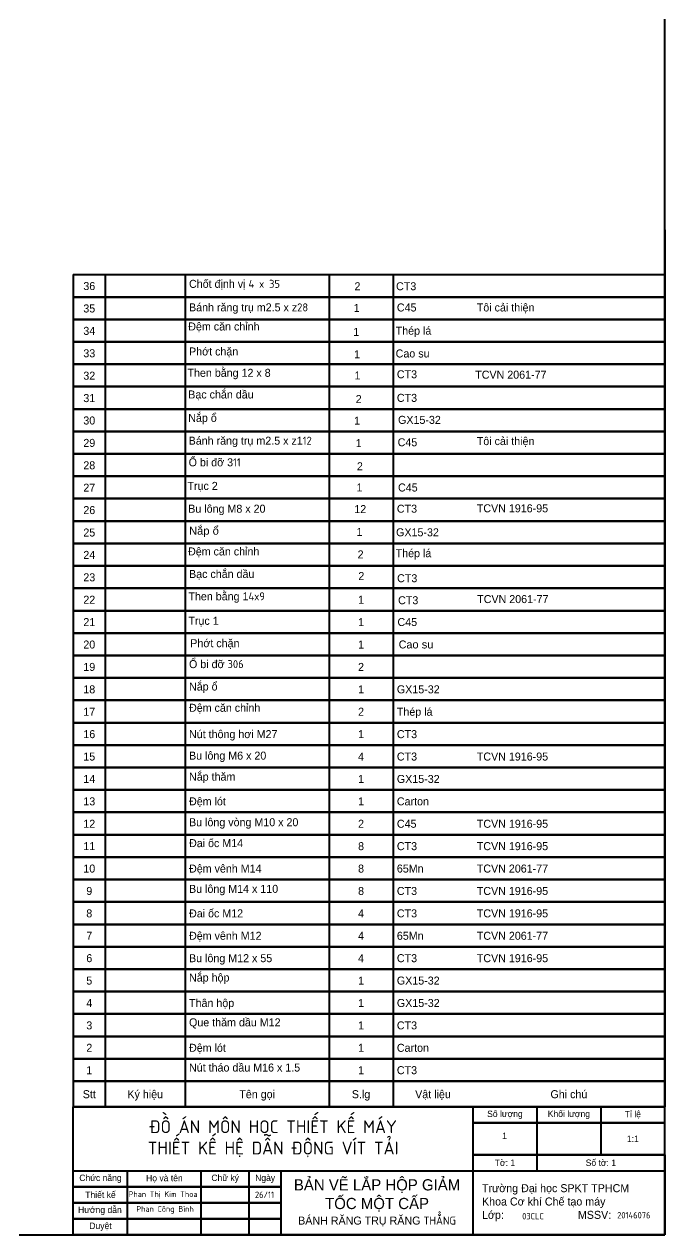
# Model space of a CAD drawing. Header units: millimetres. Extents: x -190 to 12889, y -227 to 3957.
# Drawn here: x 7891.6 to 8092, y 3116 to 3494.3 of the extents above; entities that cross this region are included whole.
import ezdxf

# ---------------------------------------------------------------- set-up
doc = ezdxf.new("R2010")
doc.units = ezdxf.units.MM
doc.header["$LTSCALE"] = 0.7
doc.layers.get('0').update_dxf_attribs({"color": 255})
doc.layers.add('CON', color=7, linetype='Continuous', lineweight=50)
doc.layers.add('net dam', color=7, linetype='Continuous', lineweight=40)
doc.styles.add('Annotative', font='arial.ttf')

msp = doc.modelspace()

# ---------------------------------------------------------------- linework, layer by layer
at = {"layer": 'CON', "color": 7, "linetype": 'Continuous'}
for p, q in [((8091.9903, 3156.0433), (8091.9903, 3430.0433)), ((8091.9903, 3156.0433), (8091.9903, 3429.5145)), ((7906.9903, 3156.0433), (8091.9903, 3156.0433))]:
    msp.add_line(p, q, dxfattribs=at)
at = {"layer": 'CON'}
for p, q in [((7906.9903, 3409.0433), (8091.9903, 3409.0433)), ((7906.9903, 3402.0433), (8091.9903, 3402.0433)), ((7906.9903, 3395.0433), (8091.9903, 3395.0433)), ((7906.9903, 3388.0433), (8091.9903, 3388.0433)), ((7906.9903, 3381.0433), (8091.9903, 3381.0433)), ((7906.9903, 3374.0433), (8091.9903, 3374.0433)), ((7906.9903, 3367.0433), (8091.9903, 3367.0433)), ((7906.9903, 3360.0433), (8091.9903, 3360.0433)), ((7906.9903, 3353.0433), (8091.9903, 3353.0433)), ((7906.9903, 3346.0433), (8091.9903, 3346.0433)), ((7906.9903, 3339.0433), (8091.9903, 3339.0433)), ((7906.9903, 3332.0433), (8091.9903, 3332.0433)), ((7906.9903, 3325.0433), (8091.9903, 3325.0433)), ((7906.9903, 3318.0433), (8091.9903, 3318.0433)), ((7906.9903, 3311.0433), (8091.9903, 3311.0433)), ((7906.9903, 3304.0433), (8091.9903, 3304.0433)), ((7906.9903, 3297.0433), (8091.9903, 3297.0433)), ((7906.9903, 3290.0433), (8091.9903, 3290.0433)), ((7906.9903, 3283.0433), (8091.9903, 3283.0433)), ((7906.9903, 3276.0433), (8091.9903, 3276.0433)), ((7906.9903, 3269.0433), (8091.9903, 3269.0433)), ((7906.9903, 3262.0433), (8091.9903, 3262.0433)), ((7906.9903, 3255.0433), (8091.9903, 3255.0433)), ((7906.9903, 3248.0433), (8091.9903, 3248.0433)), ((7906.9903, 3241.0433), (8091.9903, 3241.0433)), ((7906.9903, 3234.0433), (8091.9903, 3234.0433)), ((7906.9903, 3227.0433), (8091.9903, 3227.0433)), ((7906.9903, 3220.0433), (8091.9903, 3220.0433)), ((7906.9903, 3213.0433), (8091.9903, 3213.0433)), ((7906.9903, 3206.0433), (8091.9903, 3206.0433)), ((7906.9903, 3199.0433), (8091.9903, 3199.0433)), ((7906.9903, 3192.0433), (8091.9903, 3192.0433)), ((7906.9903, 3185.0433), (8091.9903, 3185.0433)), ((7906.9903, 3178.0433), (8091.9903, 3178.0433)), ((7906.9903, 3171.0433), (8091.9903, 3171.0433)), ((7906.9903, 3164.0433), (8091.9903, 3164.0433)), ((7906.9903, 3156.0433), (8091.9903, 3156.0433)), ((8031.9903, 3151.0433), (8091.9903, 3151.0433)), ((8031.9903, 3141.0433), (8091.9903, 3141.0433)), ((8091.9903, 3141.0433), (8091.9903, 3116.0433)), ((7906.9903, 3131.0433), (7971.9903, 3131.0433)), ((7906.9903, 3126.0433), (7971.9903, 3126.0433)), ((7906.9903, 3121.0433), (7971.9903, 3121.0433)), ((8091.9903, 3116.0433), (7906.9903, 3116.0433))]:
    msp.add_line(p, q, dxfattribs=at)
at = {"layer": 'net dam'}
for p, q in [((8091.9903, 3116.0433), (8091.9903, 3957.0433)), ((7906.9903, 3416.0433), (8091.9903, 3416.0433)), ((7906.9903, 3416.0433), (7906.9903, 3156.0433)), ((7916.9903, 3416.0433), (7916.9903, 3156.0433)), ((7941.9903, 3416.0433), (7941.9903, 3156.0433)), ((7986.9903, 3416.0433), (7986.9903, 3156.0433)), ((7906.9903, 3116.0433), (7906.9903, 3156.0433)), ((8031.9903, 3156.0433), (8031.9903, 3116.0433)), ((8051.9903, 3156.0433), (8051.9903, 3136.0433)), ((8071.9903, 3156.0433), (8071.9903, 3141.0433)), ((7906.9903, 3136.0433), (8091.9903, 3136.0433)), ((7923.9903, 3116.0433), (7923.9903, 3136.0433)), ((7946.9903, 3116.0433), (7946.9903, 3136.0433)), ((7961.9903, 3116.0433), (7961.9903, 3136.0433)), ((7971.9903, 3116.0433), (7971.9903, 3136.0433)), ((6902.9903, 3116.0433), (8091.9903, 3116.0433))]:
    msp.add_line(p, q, dxfattribs=at)
at = {"layer": 'net dam', "color": 7, "linetype": 'Continuous'}
msp.add_line((7906.9903, 3156.0433), (8091.9903, 3156.0433), dxfattribs=at)
at = {"layer": 'net dam'}
msp.add_lwpolyline([(8006.9903, 3416.0433), (8006.9903, 3416.0433), (8006.9903, 3416.0433), (8006.9903, 3409.0433), (8006.9903, 3402.0433), (8006.9903, 3395.0433), (8006.9903, 3388.0433), (8006.9903, 3381.0433), (8006.9903, 3374.0433), (8006.9903, 3367.0433), (8006.9903, 3360.0433), (8006.9903, 3353.0433), (8006.9903, 3346.0433), (8006.9903, 3339.0433), (8006.9903, 3332.0433), (8006.9903, 3325.0433), (8006.9903, 3318.0433), (8006.9903, 3311.0433), (8006.9903, 3304.0433), (8006.9903, 3297.0433), (8006.9903, 3290.0433), (8006.9903, 3283.0433), (8006.9903, 3276.0433), (8006.9903, 3269.0433), (8006.9903, 3262.0433), (8006.9903, 3255.0433), (8006.9903, 3248.0433), (8006.9903, 3241.0433), (8006.9903, 3234.0433), (8006.9903, 3227.0433), (8006.9903, 3220.0433), (8006.9903, 3213.0433), (8006.9903, 3206.0433), (8006.9903, 3199.0433), (8006.9903, 3192.0433), (8006.9903, 3185.0433), (8006.9903, 3178.0433), (8006.9903, 3171.0433), (8006.9903, 3164.0433), (8006.9903, 3156.0433)], dxfattribs=at)

# ---------------------------------------------------------------- texts
at = {"color": 3, "char_height": 2.5}
for s, insert, width, attachment_point in [('{\\C256;36}', (7911.9903, 3413.7183), 7.6, 2), ('{\\C256;Chốt định vị \\fTCVN 7284|b0|i0|c163|p34;4\\fTCVN 7284|b0|i0|c0|p34; x \\fTCVN 7284|b0|i0|c163|p34;35}', (7943.1903, 3414.4108), 42.6, 1), ('{\\C256;2}', (7995.8695, 3413.6564), 17.6, 2), ('{\\C256;CT3}', (8007.9412, 3413.6564), 22.6, 1), ('{\\C256;35}', (7911.9903, 3406.7183), 7.6, 2), ('{\\C256;Bánh răng trụ m2.5 x z\\fTCVN 7284|b0|i0|c163|p34;28}', (7943.1903, 3407.0625), 42.6, 1), ('\\pxt2;{\\C256;1}', (7995.6204, 3406.9053), 17.6, 2), ('{\\C256;C45}', (8008.1903, 3407.0297), 22.6, 1), ('{\\C256;Tôi cải thiện}', (8033.1903, 3407.0297), 57.6, 1), ('{\\C256;Đệm căn chỉnh}', (7942.9413, 3401.0908), 42.6, 1), ('{\\C256;34}', (7911.9903, 3399.7183), 7.6, 2), ('{\\C256;1}', (7995.4959, 3399.4075), 17.6, 2), ('{\\C256;Thép lá}', (8007.8167, 3399.7809), 22.6, 1), ('{\\C256;Phớt chặn}', (7943.1903, 3393.2786), 42.6, 1), ('{\\C256;33}', (7911.9903, 3392.7183), 7.6, 2), ('{\\C256;1}', (7995.745, 3392.4075), 17.6, 2), ('{\\C256;Cao su}', (8007.8167, 3392.6564), 22.6, 1), ('{\\C256;32}', (7911.9903, 3385.7183), 7.6, 2), ('{\\C256;Then bằng 12 x 8}', (7942.6946, 3386.6073), 42.6, 1), ('{\\C256;1}', (7995.875, 3385.7836), 17.6, 2), ('{\\C256;CT3}', (8008.1903, 3386.1551), 22.6, 1), ('{\\C256;TCVN 2061-77}', (8032.6946, 3386.0313), 57.6, 1), ('{\\C256;31}', (7911.9903, 3378.7183), 7.6, 2), ('{\\C256;Bạc chắn dầu}', (7942.9425, 3379.8427), 42.6, 1), ('{\\C256;2}', (7996.2468, 3378.4121), 17.6, 2), ('{\\C256;CT3}', (8008.1903, 3378.7836), 22.6, 1), ('{\\C256;30}', (7911.9903, 3371.7183), 7.6, 2), ('{\\C256;Nắp ổ}', (7942.9425, 3372.5266), 42.6, 1), ('{\\C256;1}', (7995.7511, 3371.6598), 17.6, 2), ('{\\C256;GX15-32}', (8008.5621, 3371.9075), 22.6, 1), ('{\\C256;29}', (7911.9903, 3364.7183), 7.6, 2), ('{\\C256;Bánh răng trụ m2.5 x z1\\fTCVN 7284|b0|i0|c163|p34;1\\fTCVN 7284|b0|i0|c0|p34;2}', (7943.0664, 3365.4028), 42.6, 1), ('{\\C256;1}', (7996.2468, 3364.6598), 17.6, 2), ('{\\C256;C45}', (8008.4382, 3364.9075), 22.6, 1), ('{\\C256;Tôi cải thiện}', (8033.1903, 3365.279), 57.6, 1), ('{\\C256;Ổ bi đỡ 3\\fTCVN 7284|b0|i0|c163|p34;11}', (7943.0664, 3358.6516), 42.6, 1), ('{\\C256;28}', (7911.9903, 3357.7183), 7.6, 2), ('{\\C256;2}', (7996.6186, 3357.4121), 17.6, 2), ('{\\C256;Trục 2}', (7942.6946, 3351.279), 42.6, 1), ('{\\C256;27}', (7911.9903, 3350.7183), 7.6, 2), ('{\\C256;1}', (7996.4946, 3350.7836), 17.6, 2), ('{\\C256;C45}', (8008.5621, 3350.7836), 22.6, 1), ('{\\C256;26}', (7911.9903, 3343.7183), 7.6, 2), ('{\\C256;Bu lông M8 x 20}', (7942.9425, 3344.1551), 42.6, 1), ('{\\C256;12}', (7996.7425, 3344.0313), 17.6, 2), ('{\\C256;CT3}', (8008.1903, 3344.1551), 22.6, 1), ('{\\C256;TCVN 1916-95}', (8033.1903, 3344.279), 57.6, 1), ('{\\C256;25}', (7911.9903, 3336.7183), 7.6, 2), ('{\\fArial|b0|i0|c163|p34;\\C256;Nắp\\fArial|b0|i0|c0|p34; ổ}', (7943.1903, 3337.279), 42.6, 1), ('{\\C256;1}', (7996.4946, 3336.9075), 17.6, 2), ('{\\C256;GX15-32}', (8007.9425, 3336.7836), 22.6, 1), ('{\\C256;24}', (7911.9903, 3329.7183), 7.6, 2), ('{\\C256;Đệm căn chỉnh}', (7942.886, 3330.798), 42.6, 1), ('{\\C256;2}', (7996.8382, 3329.8773), 17.6, 2), ('{\\C256;Thép lá}', (8007.81, 3330.2573), 22.6, 1), ('{\\C256;23}', (7911.9903, 3322.7183), 7.6, 2), ('{\\C256;Bạc chắn dầu}', (7943.1903, 3323.7629), 42.6, 1), ('{\\C256;2}', (7997.0663, 3323.1134), 17.6, 2), ('{\\C256;CT3}', (8008.2663, 3322.4302), 22.6, 1), ('{\\C256;Then bằng 1\\fTCVN 7284|b0|i0|c163|p34;4\\fTCVN 7284|b0|i0|c0|p34;x\\fTCVN 7284|b0|i0|c163|p34;9}', (7942.9964, 3316.7818), 42.6, 1), ('{\\C256;22}', (7911.9903, 3315.7183), 7.6, 2), ('{\\C256;1}', (7996.9903, 3315.7183), 17.6, 2), ('{\\C256;CT3}', (8008.5781, 3315.5496), 22.6, 1), ('{\\C256;TCVN 2061-77}', (8033.3118, 3315.9183), 57.6, 1), ('{\\C256;21}', (7911.9903, 3308.7183), 7.6, 2), ('{\\C256;Trục 1}', (7942.9964, 3309.1309), 42.6, 1), ('{\\C256;1}', (7996.9903, 3308.7183), 17.6, 2), ('{\\C256;C45}', (8008.3842, 3308.7434), 22.6, 1), ('{\\C256;Phớt chặn}', (7943.5781, 3302.1309), 42.6, 1), ('{\\C256;20}', (7911.9903, 3301.7183), 7.6, 2), ('{\\C256;1}', (7996.9903, 3301.7183), 17.6, 2), ('{\\C256;Ca\\fArial|b0|i0|c163|p34;o\\fArial|b0|i0|c0|p34; su}', (8008.772, 3301.7434), 22.6, 1), ('{\\C256;19}', (7911.9903, 3294.7183), 7.6, 2), ('{\\C256;Ổ bi đỡ \\fTCVN 7284|b0|i0|c163|p34;306}', (7943.1903, 3295.5958), 42.6, 1), ('{\\C256;2}', (7996.9903, 3294.7183), 17.6, 2), ('{\\C256;18}', (7911.9903, 3287.7183), 7.6, 2), ('{\\C256;Nắp ổ}', (7943.1903, 3288.5967), 42.6, 1), ('{\\C256;1}', (7996.9903, 3287.7183), 17.6, 2), ('{\\C256;GX15-32}', (8008.1903, 3287.7183), 22.6, 1), ('{\\C256;17}', (7911.9903, 3280.7183), 7.6, 2), ('{\\C256;Đệm căn chỉnh}', (7943.1903, 3281.9492), 42.6, 1), ('{\\C256;2}', (7996.9903, 3280.7183), 17.6, 2), ('{\\C256;Thép lá}', (8008.1903, 3280.7183), 22.6, 1), ('{\\C256;16}', (7911.9903, 3273.7183), 7.6, 2), ('{\\C256;Nút thông hơi M27}', (7943.1903, 3273.7183), 42.6, 1), ('{\\C256;1}', (7996.9903, 3273.7183), 17.6, 2), ('{\\C256;CT3}', (8008.1903, 3273.7183), 22.6, 1), ('{\\C256;15}', (7911.9903, 3266.7183), 7.6, 2), ('{\\C256;Bu lông M6 x 20}', (7943.1903, 3267.0033), 42.6, 1), ('{\\C256;4}', (7996.9903, 3266.7183), 17.6, 2), ('{\\C256;CT3}', (8008.1903, 3266.7183), 22.6, 1), ('{\\C256;TCVN 1916-95}', (8033.1903, 3266.7183), 57.6, 1), ('{\\C256;Nắp thăm}', (7943.1903, 3260.4309), 42.6, 1), ('{\\C256;14}', (7911.9903, 3259.7183), 7.6, 2), ('{\\C256;1}', (7996.9903, 3259.7183), 17.6, 2), ('{\\C256;GX15-32}', (8008.1903, 3259.7183), 22.6, 1), ('{\\C256;Đệm lót}', (7943.1903, 3252.7183), 42.6, 1), ('{\\C256;13}', (7911.9903, 3252.7183), 7.6, 2), ('{\\C256;1}', (7996.9903, 3252.7183), 17.6, 2), ('{\\C256;Carton}', (8008.1903, 3252.7183), 22.6, 1), ('{\\C256;12}', (7911.9903, 3245.7183), 7.6, 2), ('{\\C256;Bu lông vòng M10 x 20}', (7943.1903, 3246.1924), 42.6, 1), ('{\\C256;2}', (7996.9903, 3245.7183), 17.6, 2), ('{\\C256;C45}', (8008.1903, 3245.7183), 22.6, 1), ('{\\C256;TCVN 1916-95}', (8033.1903, 3245.7183), 57.6, 1), ('{\\C256;11}', (7911.9903, 3238.7183), 7.6, 2), ('{\\C256;Đai ốc M14}', (7943.1903, 3239.6665), 42.6, 1), ('{\\C256;8}', (7996.9903, 3238.7183), 17.6, 2), ('{\\C256;CT3}', (8008.1903, 3238.7183), 22.6, 1), ('{\\C256;TCVN 1916-95}', (8033.1903, 3238.7183), 57.6, 1), ('{\\C256;10}', (7911.9903, 3231.7183), 7.6, 2), ('{\\C256;Đệm vênh M14}', (7943.1903, 3231.7183), 42.6, 1), ('{\\C256;8}', (7996.9903, 3231.7183), 17.6, 2), ('{\\C256;65Mn}', (8008.1903, 3231.7183), 22.6, 1), ('{\\C256;TCVN 2061-77}', (8033.1903, 3231.7183), 57.6, 1), ('{\\C256;9}', (7911.9903, 3224.7183), 7.6, 2), ('{\\C256;Bu lông M14 x 110}', (7943.1903, 3225.382), 42.6, 1), ('{\\C256;8}', (7996.9903, 3224.7183), 17.6, 2), ('{\\C256;CT3}', (8008.1903, 3224.7183), 22.6, 1), ('{\\C256;TCVN 1916-95}', (8033.1903, 3224.7183), 57.6, 1), ('{\\C256;8}', (7911.9903, 3217.7183), 7.6, 2), ('{\\C256;Đai ốc M12}', (7943.1903, 3217.7183), 42.6, 1), ('{\\C256;4}', (7996.9903, 3217.7183), 17.6, 2), ('{\\C256;CT3}', (8008.1903, 3217.7183), 22.6, 1), ('{\\C256;TCVN 1916-95}', (8033.1903, 3217.7183), 57.6, 1), ('{\\C256;7}', (7911.9903, 3210.7183), 7.6, 2), ('{\\C256;Đệm vênh M12}', (7943.1903, 3210.7183), 42.6, 1), ('{\\C256;4}', (7996.9903, 3210.7183), 17.6, 2), ('{\\C256;65Mn}', (8008.1903, 3210.7183), 22.6, 1), ('{\\C256;TCVN 2061-77}', (8033.1903, 3210.7183), 57.6, 1), ('{\\C256;6}', (7911.9903, 3203.7183), 7.6, 2), ('{\\C256;Bu lông M12 x 55}', (7943.1903, 3203.7183), 42.6, 1), ('{\\C256;4}', (7996.9903, 3203.7183), 17.6, 2), ('{\\C256;CT3}', (8008.1903, 3203.7183), 22.6, 1), ('{\\C256;TCVN 1916-95}', (8033.1903, 3203.7183), 57.6, 1), ('{\\C256;5}', (7911.9903, 3196.7183), 7.6, 2), ('{\\C256;Nắp hộp}', (7943.1903, 3197.6665), 42.6, 1), ('{\\C256;1}', (7996.9903, 3196.7183), 17.6, 2), ('{\\C256;GX15-32}', (8008.1903, 3196.7183), 22.6, 1), ('{\\C256;4}', (7911.9903, 3189.7183), 7.6, 2), ('{\\C256;Thân hộp}', (7943.1903, 3189.7183), 42.6, 1), ('{\\C256;1}', (7996.9903, 3189.7183), 17.6, 2), ('{\\C256;GX15-32}', (8008.1903, 3189.7183), 22.6, 1), ('{\\C256;3}', (7911.9903, 3182.7183), 7.6, 2), ('{\\C256;Que thăm dầu M12}', (7943.1903, 3183.6658), 42.6, 1), ('{\\C256;1}', (7996.9903, 3182.7183), 17.6, 2), ('{\\C256;CT3}', (8008.1903, 3182.7183), 22.6, 1), ('{\\C256;2}', (7911.9903, 3175.7183), 7.6, 2), ('{\\C256;Đệm lót}', (7943.1903, 3175.7183), 42.6, 1), ('{\\C256;1}', (7996.9903, 3175.7183), 17.6, 2), ('{\\C256;Carton}', (8008.1903, 3175.7183), 22.6, 1), ('{\\C256;Nút tháo dầu M16 x 1.5}', (7943.1903, 3169.5473), 42.6, 1), ('{\\C256;1}', (7911.9903, 3168.7183), 7.6, 2), ('{\\C256;1}', (7996.9903, 3168.7183), 17.6, 2), ('{\\C256;CT3}', (8008.1903, 3168.7183), 22.6, 1), ('{\\C256;Stt}', (7911.9903, 3161.2183), 1.590779, 2)]:
    msp.add_mtext(s, dxfattribs=dict(at, insert=insert, width=width, attachment_point=attachment_point))
at = {"color": 3, "char_height": 2.5, "attachment_point": 2}
for s, insert in [('{\\C256;Ký hiệu}', (7929.4903, 3161.2183)), ('{\\C256;Tên gọi}', (7964.4903, 3161.2183)), ('{\\C256;S.lg}', (7996.9903, 3161.2183)), ('{\\C256;Vật liệu}', (8019.4903, 3161.2183)), ('{\\C256;Ghi chú}', (8061.9903, 3161.2183))]:
    msp.add_mtext(s, dxfattribs=dict(at, insert=insert))
for s, insert, char_height, width, attachment_point in [('Số lượng', (8041.9903, 3153.5433), 2, 20, 5), ('Khối lượng', (8061.9903, 3153.5433), 2, 20, 5), ('Tỉ lệ', (8081.9903, 3153.5433), 2, 20, 5), ('{\\fArial|b0|i0|c163|p34;1}', (8041.8857, 3146.972), 2, 17, 5), ('1:1', (8081.9903, 3146.0433), 2, 20, 5), ('Tờ: 1', (8041.9903, 3138.5433), 2, 20, 5), ('Số tờ: 1', (8071.9903, 3138.5433), 2, 40, 5), ('Chức năng', (7915.4903, 3133.5433), 2, 17, 5), ('Họ và tên', (7935.4903, 3133.5433), 2, 23, 5), ('Chữ ký', (7954.4903, 3133.5433), 2, 15, 5), ('Ngày', (7966.9903, 3133.5433), 2, 10, 5), ('\\pxql;Trường Đại học SPKT TPHCM \\PKhoa Cơ khí Chế tạo máy\\PLớp: ^I^I^IMSSV:', (8061.5565, 3126.0638), 2.5, 53.486385, 5), ('Thiết kế', (7915.4903, 3128.5433), 2, 17, 5), ('{\\fTCVN 7284|b0|i0|c163|p34;\\H0.9x;Phan Thị Kim Thoa\\H1.11111x; }', (7935.0693, 3128.5433), 2, 23.915964, 5), ('{\\fTCVN 7284|b0|i0|c163|p34;26/11}', (7966.8003, 3128.5433), 2, 17, 5), ('{\\fTimes New Roman|b0|i1|c0|p18; } Hướng dẫn', (7906.9903, 3123.5433), 2, 17, 4), ('{\\fTCVN 7284|b0|i0|c163|p34;Phan Công Bình }', (7935.6796, 3123.8343), 1.8, 25.185119, 5), ('{\\fTCVN 7284|b0|i0|c163|p34;03CLC}', (8050.7568, 3121.8542), 2, 17, 5), ('{\\fTCVN 7284|b0|i0|c163|p34;20146076}', (8082.2983, 3122.1497), 2, 17, 5), ('Duyệt', (7915.4903, 3118.5433), 2, 17, 5)]:
    msp.add_mtext(s, dxfattribs=dict(insert=insert, char_height=char_height, width=width, attachment_point=attachment_point))
at = {"insert": (7969.4903, 3146.0433), "char_height": 4, "attachment_point": 5, "style": 'Annotative'}
msp.add_mtext_dynamic_manual_height_columns('{\\fTCVN 7284|b0|i0|c0|p34;ĐỒ ÁN MÔN HỌC THIẾT KẾ MÁY\\PTHIẾT KẾ HỆ DẪN ĐỘNG VÍT TẢI}', width=125, gutter_width=1, heights=[0], dxfattribs=at)
at = {"insert": (8001.9903, 3126.0433), "char_height": 3.5, "attachment_point": 5}
msp.add_mtext_dynamic_manual_height_columns('BẢN VẼ LẮP HỘP GIẢM TỐC MỘT CẤP\\P{\\H0.71429x;BÁNH RĂNG TRỤ RĂNG \\fTCVN 7284|b0|i0|c163|p34;THẲNG}', width=60, gutter_width=1, heights=[0], dxfattribs=at)

doc.saveas('drawing.dxf')
